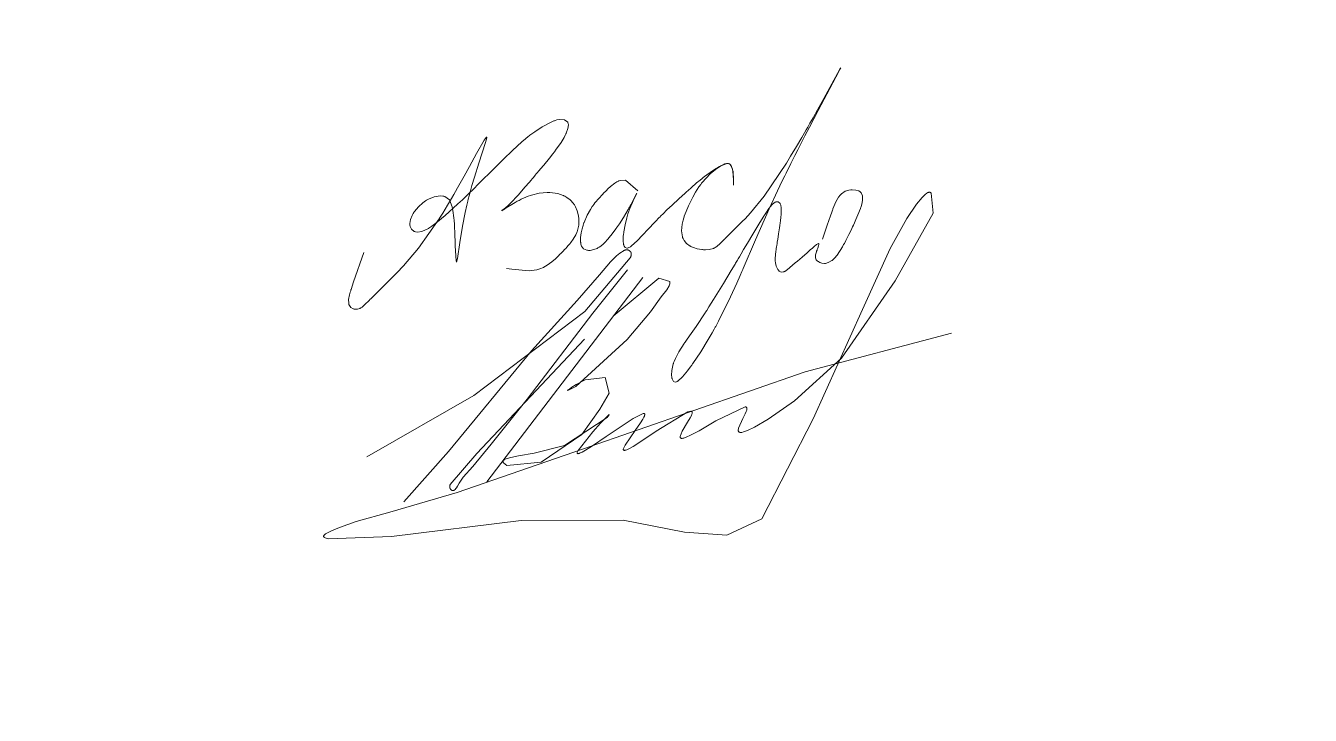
# Model space of a CAD drawing. Header units: millimetres. Extents: x 0 to 210, y 0 to 297.
# Drawn here: x 52.5 to 85.46, y 0 to 17.69 of the extents above; entities that cross this region are included whole.
import ezdxf

# ---------------------------------------------------------------- set-up
doc = ezdxf.new("R2010")
doc.units = ezdxf.units.MM
doc.linetypes.add('K5LT32789', pattern=[0])
doc.linetypes.add('K5LT32790', pattern=[0])
doc.layers.add('Системный слой', color=7, linetype='Continuous')

# ---------------------------------------------------------------- blocks, each defined once
blk = doc.blocks.new('U6')
at = {"layer": 'Системный слой', "color": 5, "linetype": 'K5LT32789', "lineweight": 18, "true_color": 0x0000ff}
for p, q in [((65.757, 15.098), (66.002, 15.228)), ((66.002, 15.228), (66.054, 15.249)), ((66.054, 15.249), (66.066, 15.253)), ((66.066, 15.253), (66.089, 15.26)), ((66.089, 15.26), (66.132, 15.272)), ((66.132, 15.272), (66.209, 15.285)), ((66.209, 15.285), (66.328, 15.273)), ((66.328, 15.273), (66.408, 15.214)), ((66.408, 15.214), (66.41, 15.21)), ((66.41, 15.21), (66.415, 15.202)), ((66.415, 15.202), (66.421, 15.184)), ((66.421, 15.184), (66.428, 15.144)), ((65.377, 14.828), (65.44, 14.878)), ((65.44, 14.878), (65.567, 14.971)), ((65.567, 14.971), (65.757, 15.098)), ((66.347, 14.885), (66.316, 14.825)), ((66.36, 14.913), (66.347, 14.885)), ((66.366, 14.927), (66.36, 14.913)), ((66.37, 14.934), (66.366, 14.927)), ((66.415, 15.054), (66.37, 14.934)), ((66.428, 15.144), (66.415, 15.054)), ((64.072, 14.412), (64.266, 14.751)), ((64.302, 14.69), (64.129, 14.163)), ((64.266, 14.751), (64.314, 14.82)), ((64.334, 14.817), (64.302, 14.69)), ((64.314, 14.82), (64.32, 14.827)), ((64.32, 14.827), (64.329, 14.833)), ((64.329, 14.833), (64.334, 14.817)), ((64.991, 14.491), (65.232, 14.708)), ((65.232, 14.708), (65.329, 14.79)), ((65.329, 14.79), (65.345, 14.803)), ((65.345, 14.803), (65.377, 14.828)), ((66.24, 14.697), (66.097, 14.494)), ((66.316, 14.825), (66.24, 14.697)), ((63.89, 14.082), (64.072, 14.412)), ((64.641, 14.149), (64.761, 14.269)), ((64.761, 14.269), (64.991, 14.491)), ((65.941, 14.295), (65.793, 14.115)), ((66.029, 14.406), (65.941, 14.295)), ((66.069, 14.457), (66.029, 14.406)), ((66.088, 14.482), (66.069, 14.457)), ((66.097, 14.494), (66.088, 14.482)), ((63.751, 13.832), (63.89, 14.082)), ((64.129, 14.163), (64.015, 13.802)), ((64.265, 13.775), (64.374, 13.883)), ((64.374, 13.883), (64.53, 14.039)), ((64.53, 14.039), (64.546, 14.055)), ((64.546, 14.055), (64.578, 14.087)), ((64.578, 14.087), (64.641, 14.149)), ((65.573, 13.853), (65.529, 13.8)), ((65.603, 13.889), (65.573, 13.853)), ((65.624, 13.913), (65.603, 13.889)), ((65.639, 13.931), (65.624, 13.913)), ((65.653, 13.948), (65.639, 13.931)), ((65.674, 13.973), (65.653, 13.948)), ((65.714, 14.021), (65.674, 13.973)), ((65.793, 14.115), (65.714, 14.021)), ((63.53, 13.439), (63.582, 13.53)), ((63.582, 13.53), (63.652, 13.654)), ((63.652, 13.654), (63.751, 13.832)), ((63.952, 13.594), (63.912, 13.453)), ((64.015, 13.802), (63.952, 13.594)), ((63.979, 13.492), (64.038, 13.549)), ((64.038, 13.549), (64.072, 13.583)), ((64.072, 13.583), (64.103, 13.613)), ((64.103, 13.613), (64.14, 13.65)), ((64.14, 13.65), (64.191, 13.701)), ((64.191, 13.701), (64.265, 13.775)), ((65.319, 13.553), (65.134, 13.341)), ((65.417, 13.668), (65.319, 13.553)), ((65.467, 13.728), (65.417, 13.668)), ((65.493, 13.758), (65.467, 13.728)), ((65.506, 13.773), (65.493, 13.758)), ((65.529, 13.8), (65.506, 13.773)), ((62.755, 13.194), (62.691, 13.149)), ((62.789, 13.215), (62.755, 13.194)), ((62.806, 13.225), (62.789, 13.215)), ((62.815, 13.23), (62.806, 13.225)), ((62.838, 13.241), (62.815, 13.23)), ((62.985, 13.299), (62.838, 13.241)), ((63.132, 13.323), (62.985, 13.299)), ((63.2, 13.32), (63.132, 13.323)), ((63.233, 13.314), (63.2, 13.32)), ((63.248, 13.31), (63.233, 13.314)), ((63.255, 13.308), (63.248, 13.31)), ((63.374, 13.221), (63.255, 13.308)), ((63.326, 13.088), (63.427, 13.261)), ((63.445, 13.043), (63.374, 13.221)), ((63.427, 13.261), (63.485, 13.36)), ((63.485, 13.36), (63.53, 13.439)), ((63.638, 13.162), (63.714, 13.234)), ((63.714, 13.234), (63.869, 13.384)), ((63.843, 13.189), (63.82, 13.09)), ((63.856, 13.239), (63.843, 13.189)), ((63.877, 13.322), (63.856, 13.239)), ((63.869, 13.384), (63.979, 13.492)), ((63.912, 13.453), (63.877, 13.322)), ((65.134, 13.341), (64.944, 13.142)), ((65.058, 13.155), (65.114, 13.186)), ((65.114, 13.186), (65.16, 13.21)), ((65.16, 13.21), (65.212, 13.237)), ((65.212, 13.237), (65.275, 13.267)), ((65.275, 13.267), (65.289, 13.273)), ((65.289, 13.273), (65.317, 13.285)), ((65.317, 13.285), (65.371, 13.307)), ((65.371, 13.307), (65.477, 13.343)), ((65.477, 13.343), (65.675, 13.391)), ((65.675, 13.391), (65.878, 13.411)), ((65.878, 13.411), (65.888, 13.411)), ((65.888, 13.411), (65.908, 13.411)), ((65.908, 13.411), (65.948, 13.41)), ((65.948, 13.41), (66.022, 13.405)), ((66.022, 13.405), (66.157, 13.382)), ((66.157, 13.382), (66.29, 13.336)), ((66.29, 13.336), (66.297, 13.333)), ((66.297, 13.333), (66.311, 13.327)), ((66.311, 13.327), (66.337, 13.314)), ((66.337, 13.314), (66.386, 13.286)), ((66.386, 13.286), (66.475, 13.221)), ((66.475, 13.221), (66.557, 13.131)), ((62.444, 12.875), (62.415, 12.822)), ((62.462, 12.902), (62.444, 12.875)), ((62.471, 12.915), (62.462, 12.902)), ((62.476, 12.922), (62.471, 12.915)), ((62.578, 13.047), (62.476, 12.922)), ((62.691, 13.149), (62.578, 13.047)), ((63.139, 12.782), (63.201, 12.882)), ((63.201, 12.882), (63.326, 13.088)), ((63.261, 12.818), (63.582, 13.109)), ((63.471, 12.902), (63.445, 13.043)), ((63.482, 12.817), (63.471, 12.902)), ((63.582, 13.109), (63.601, 13.127)), ((63.601, 13.127), (63.638, 13.162)), ((63.776, 12.895), (63.709, 12.548)), ((63.82, 13.09), (63.776, 12.895)), ((64.812, 13.021), (64.721, 12.946)), ((64.721, 12.946), (64.722, 12.945)), ((64.722, 12.945), (64.726, 12.948)), ((64.726, 12.948), (64.736, 12.954)), ((64.736, 12.954), (64.761, 12.971)), ((64.761, 12.971), (64.828, 13.015)), ((64.879, 13.08), (64.812, 13.021)), ((64.828, 13.015), (64.971, 13.104)), ((64.916, 13.115), (64.879, 13.08)), ((64.935, 13.133), (64.916, 13.115)), ((64.944, 13.142), (64.935, 13.133)), ((64.971, 13.104), (65.058, 13.155)), ((66.557, 13.131), (66.561, 13.126)), ((66.561, 13.126), (66.569, 13.115)), ((66.569, 13.115), (66.584, 13.092)), ((66.584, 13.092), (66.61, 13.044)), ((66.61, 13.044), (66.652, 12.941)), ((66.652, 12.941), (66.683, 12.812)), ((62.374, 12.721), (62.357, 12.615)), ((62.357, 12.615), (62.357, 12.61)), ((62.357, 12.61), (62.358, 12.599)), ((62.358, 12.599), (62.36, 12.578)), ((62.36, 12.578), (62.368, 12.538)), ((62.368, 12.538), (62.404, 12.47)), ((62.415, 12.822), (62.374, 12.721)), ((62.578, 11.98), (63.109, 12.733)), ((62.871, 12.513), (62.919, 12.545)), ((62.919, 12.545), (63.023, 12.621)), ((63.023, 12.621), (63.261, 12.818)), ((63.109, 12.733), (63.139, 12.782)), ((63.487, 12.77), (63.482, 12.817)), ((63.489, 12.746), (63.487, 12.77)), ((63.492, 12.711), (63.489, 12.746)), ((63.501, 12.579), (63.492, 12.711)), ((63.506, 12.485), (63.501, 12.579)), ((63.709, 12.548), (63.64, 12.13)), ((66.691, 12.577), (66.661, 12.438)), ((66.683, 12.812), (66.684, 12.805)), ((66.684, 12.805), (66.687, 12.79)), ((66.687, 12.79), (66.69, 12.761)), ((66.69, 12.761), (66.695, 12.7)), ((66.695, 12.7), (66.691, 12.577)), ((62.404, 12.47), (62.472, 12.415)), ((62.472, 12.415), (62.476, 12.413)), ((62.476, 12.413), (62.486, 12.409)), ((62.486, 12.409), (62.506, 12.402)), ((62.506, 12.402), (62.55, 12.394)), ((62.55, 12.394), (62.662, 12.409)), ((62.662, 12.409), (62.837, 12.492)), ((62.837, 12.492), (62.849, 12.498)), ((62.849, 12.498), (62.871, 12.513)), ((63.509, 12.42), (63.506, 12.485)), ((63.511, 12.376), (63.509, 12.42)), ((63.513, 12.344), (63.511, 12.376)), ((63.514, 12.317), (63.513, 12.344)), ((63.516, 12.275), (63.514, 12.317)), ((63.519, 12.195), (63.516, 12.275)), ((66.547, 12.212), (66.488, 12.13)), ((66.614, 12.326), (66.547, 12.212)), ((66.642, 12.385), (66.614, 12.326)), ((66.654, 12.415), (66.642, 12.385)), ((66.659, 12.43), (66.654, 12.415)), ((66.661, 12.438), (66.659, 12.43)), ((61.179, 11.869), (60.911, 11.116)), ((62.191, 11.529), (62.578, 11.98)), ((63.524, 12.042), (63.519, 12.195)), ((63.535, 11.784), (63.524, 12.042)), ((63.64, 12.13), (63.58, 11.721)), ((66.293, 11.909), (66.238, 11.853)), ((66.33, 11.948), (66.293, 11.909)), ((66.359, 11.979), (66.33, 11.948)), ((66.387, 12.009), (66.359, 11.979)), ((66.424, 12.052), (66.387, 12.009)), ((66.444, 12.076), (66.424, 12.052)), ((66.454, 12.088), (66.444, 12.076)), ((66.459, 12.094), (66.454, 12.088)), ((66.488, 12.13), (66.459, 12.094)), ((63.545, 11.66), (63.535, 11.784)), ((63.551, 11.63), (63.545, 11.66)), ((63.555, 11.625), (63.551, 11.63)), ((63.557, 11.625), (63.555, 11.625)), ((63.58, 11.721), (63.557, 11.625)), ((65.883, 11.544), (65.794, 11.492)), ((66.003, 11.632), (65.883, 11.544)), ((66.091, 11.709), (66.003, 11.632)), ((66.147, 11.763), (66.091, 11.709)), ((66.174, 11.79), (66.147, 11.763)), ((66.187, 11.802), (66.174, 11.79)), ((66.193, 11.809), (66.187, 11.802)), ((66.238, 11.853), (66.193, 11.809)), ((61.611, 10.94), (61.892, 11.221)), ((61.892, 11.221), (61.91, 11.239)), ((61.91, 11.239), (61.946, 11.275)), ((61.946, 11.275), (62.023, 11.353)), ((62.023, 11.353), (62.191, 11.529)), ((64.971, 11.443), (64.839, 11.465)), ((65.423, 11.406), (64.971, 11.443)), ((65.618, 11.428), (65.423, 11.406)), ((65.718, 11.458), (65.618, 11.428)), ((65.762, 11.477), (65.718, 11.458)), ((65.783, 11.487), (65.762, 11.477)), ((65.794, 11.492), (65.783, 11.487)), ((60.839, 10.893), (60.828, 10.854)), ((60.845, 10.914), (60.839, 10.893)), ((60.848, 10.924), (60.845, 10.914)), ((60.911, 11.116), (60.848, 10.924)), ((61.434, 10.763), (61.611, 10.94)), ((60.809, 10.783), (60.787, 10.668)), ((60.787, 10.668), (60.789, 10.57)), ((60.789, 10.57), (60.79, 10.565)), ((60.79, 10.565), (60.792, 10.557)), ((60.792, 10.557), (60.796, 10.54)), ((60.828, 10.854), (60.809, 10.783)), ((61.206, 10.536), (61.313, 10.642)), ((61.313, 10.642), (61.32, 10.649)), ((61.32, 10.649), (61.334, 10.664)), ((61.334, 10.664), (61.365, 10.694)), ((61.365, 10.694), (61.434, 10.763)), ((60.796, 10.54), (60.809, 10.51)), ((60.809, 10.51), (60.846, 10.464)), ((60.846, 10.464), (60.902, 10.429)), ((60.902, 10.429), (60.905, 10.428)), ((60.905, 10.428), (60.911, 10.426)), ((60.911, 10.426), (60.925, 10.421)), ((60.925, 10.421), (60.953, 10.416)), ((60.953, 10.416), (61.011, 10.416)), ((61.011, 10.416), (61.078, 10.438)), ((61.078, 10.438), (61.082, 10.44)), ((61.082, 10.44), (61.09, 10.444)), ((61.09, 10.444), (61.104, 10.453)), ((61.104, 10.453), (61.135, 10.474)), ((61.135, 10.474), (61.206, 10.536))]:
    blk.add_line(p, q, dxfattribs=at)
blk = doc.blocks.new('U7')
at = {"layer": 'Системный слой', "color": 5, "linetype": 'K5LT32789', "lineweight": 18, "true_color": 0x0000ff}
for p, q in [((73.189, 16.2), (73.385, 16.559)), ((73.362, 16.516), (73.208, 16.227)), ((73.403, 16.592), (73.362, 16.516)), ((73.385, 16.559), (73.415, 16.613)), ((73.413, 16.61), (73.403, 16.592)), ((73.415, 16.613), (73.413, 16.61)), ((73.208, 16.227), (72.833, 15.516)), ((72.982, 15.824), (73.189, 16.2)), ((72.82, 15.535), (72.982, 15.824)), ((72.833, 15.516), (72.609, 15.087)), ((72.704, 15.33), (72.82, 15.535)), ((72.568, 15.091), (72.624, 15.189)), ((72.624, 15.189), (72.704, 15.33)), ((72.414, 14.823), (72.483, 14.944)), ((72.493, 14.862), (72.433, 14.746)), ((72.483, 14.944), (72.526, 15.018)), ((72.609, 15.087), (72.493, 14.862)), ((72.526, 15.018), (72.568, 15.091)), ((72.129, 14.343), (72.279, 14.594)), ((72.311, 14.506), (72.238, 14.363)), ((72.279, 14.594), (72.414, 14.823)), ((72.361, 14.605), (72.311, 14.506)), ((72.397, 14.676), (72.361, 14.605)), ((72.433, 14.746), (72.397, 14.676)), ((72.02, 14.165), (72.055, 14.223)), ((72.055, 14.223), (72.129, 14.343)), ((72.238, 14.363), (72.132, 14.153)), ((70.064, 13.894), (69.855, 13.664)), ((69.917, 13.819), (69.981, 13.865)), ((69.981, 13.865), (70.066, 13.925)), ((70.232, 14.026), (70.064, 13.894)), ((70.066, 13.925), (70.176, 13.998)), ((70.176, 13.998), (70.221, 14.027)), ((70.221, 14.027), (70.227, 14.031)), ((70.227, 14.031), (70.238, 14.038)), ((70.305, 14.073), (70.232, 14.026)), ((70.238, 14.038), (70.26, 14.052)), ((70.26, 14.052), (70.3, 14.077)), ((70.3, 14.077), (70.368, 14.116)), ((70.338, 14.092), (70.305, 14.073)), ((70.354, 14.1), (70.338, 14.092)), ((70.361, 14.104), (70.354, 14.1)), ((70.472, 14.15), (70.361, 14.104)), ((70.368, 14.116), (70.434, 14.144)), ((70.434, 14.144), (70.437, 14.146)), ((70.437, 14.146), (70.444, 14.148)), ((70.444, 14.148), (70.457, 14.151)), ((70.457, 14.151), (70.482, 14.155)), ((70.533, 14.153), (70.472, 14.15)), ((70.482, 14.155), (70.53, 14.153)), ((70.53, 14.153), (70.575, 14.127)), ((70.556, 14.144), (70.533, 14.153)), ((70.566, 14.137), (70.556, 14.144)), ((70.57, 14.133), (70.566, 14.137)), ((70.573, 14.131), (70.57, 14.133)), ((70.61, 14.078), (70.573, 14.131)), ((70.575, 14.127), (70.577, 14.125)), ((70.577, 14.125), (70.582, 14.12)), ((70.582, 14.12), (70.59, 14.11)), ((70.59, 14.11), (70.606, 14.087)), ((70.606, 14.087), (70.631, 14.028)), ((70.634, 14.006), (70.61, 14.078)), ((70.631, 14.028), (70.648, 13.96)), ((70.643, 13.961), (70.634, 14.006)), ((70.646, 13.936), (70.643, 13.961)), ((70.648, 13.923), (70.646, 13.936)), ((70.648, 13.96), (70.65, 13.951)), ((70.649, 13.916), (70.648, 13.923)), ((70.653, 13.88), (70.649, 13.916)), ((70.65, 13.951), (70.65, 13.946)), ((70.65, 13.946), (70.652, 13.937)), ((70.652, 13.937), (70.654, 13.919)), ((70.655, 13.854), (70.653, 13.88)), ((70.654, 13.919), (70.658, 13.883)), ((70.656, 13.835), (70.655, 13.854)), ((70.658, 13.883), (70.661, 13.808)), ((71.451, 13.321), (72.02, 14.165)), ((72.01, 13.907), (71.977, 13.839)), ((72.132, 14.153), (72.01, 13.907)), ((67.51, 13.567), (67.442, 13.503)), ((67.614, 13.65), (67.51, 13.567)), ((67.671, 13.684), (67.614, 13.65)), ((67.7, 13.698), (67.671, 13.684)), ((67.715, 13.705), (67.7, 13.698)), ((67.723, 13.708), (67.715, 13.705)), ((67.758, 13.72), (67.723, 13.708)), ((67.889, 13.73), (67.758, 13.72)), ((68.209, 13.454), (67.889, 13.73)), ((69.498, 13.464), (69.576, 13.534)), ((69.576, 13.534), (69.715, 13.656)), ((69.776, 13.554), (69.689, 13.416)), ((69.715, 13.656), (69.805, 13.731)), ((69.821, 13.618), (69.776, 13.554)), ((69.805, 13.731), (69.855, 13.771)), ((69.844, 13.649), (69.821, 13.618)), ((69.855, 13.664), (69.844, 13.649)), ((69.855, 13.771), (69.862, 13.776)), ((69.862, 13.776), (69.869, 13.783)), ((69.869, 13.783), (69.885, 13.795)), ((69.885, 13.795), (69.917, 13.819)), ((70.657, 13.82), (70.656, 13.835)), ((70.658, 13.805), (70.657, 13.82)), ((70.659, 13.782), (70.658, 13.805)), ((70.66, 13.742), (70.659, 13.782)), ((70.662, 13.671), (70.66, 13.742)), ((70.661, 13.808), (70.662, 13.758)), ((70.662, 13.758), (70.662, 13.728)), ((70.662, 13.728), (70.662, 13.724)), ((70.662, 13.724), (70.662, 13.72)), ((70.662, 13.72), (70.662, 13.717)), ((70.662, 13.717), (70.662, 13.712)), ((70.662, 13.712), (70.662, 13.704)), ((70.662, 13.704), (70.662, 13.693)), ((70.662, 13.693), (70.662, 13.677)), ((70.662, 13.677), (70.662, 13.655)), ((70.662, 13.63), (70.662, 13.671)), ((70.662, 13.655), (70.662, 13.626)), ((70.662, 13.615), (70.662, 13.63)), ((70.662, 13.626), (70.662, 13.599)), ((70.662, 13.609), (70.662, 13.615)), ((70.662, 13.606), (70.662, 13.609)), ((70.662, 13.599), (70.662, 13.606)), ((71.912, 13.707), (71.791, 13.454)), ((71.977, 13.839), (71.912, 13.707)), ((67.213, 13.269), (67.106, 13.143)), ((67.295, 13.355), (67.213, 13.269)), ((67.348, 13.409), (67.295, 13.355)), ((67.374, 13.435), (67.348, 13.409)), ((67.387, 13.448), (67.374, 13.435)), ((67.393, 13.455), (67.387, 13.448)), ((67.403, 13.464), (67.393, 13.455)), ((67.442, 13.503), (67.403, 13.464)), ((68.089, 13.199), (68.051, 13.112)), ((68.07, 13.18), (68.107, 13.25)), ((68.153, 13.336), (68.089, 13.199)), ((68.107, 13.25), (68.152, 13.337)), ((68.152, 13.337), (68.182, 13.396)), ((68.175, 13.381), (68.153, 13.336)), ((68.18, 13.393), (68.175, 13.381)), ((68.182, 13.396), (68.18, 13.393)), ((68.182, 13.396), (68.182, 13.396)), ((68.182, 13.396), (68.182, 13.396)), ((69.085, 13.085), (69.259, 13.246)), ((69.259, 13.246), (69.423, 13.396)), ((69.423, 13.396), (69.435, 13.406)), ((69.435, 13.406), (69.456, 13.426)), ((69.456, 13.426), (69.498, 13.464)), ((69.565, 13.188), (69.509, 13.071)), ((69.62, 13.293), (69.565, 13.188)), ((69.689, 13.416), (69.62, 13.293)), ((71.097, 12.887), (71.451, 13.321)), ((71.791, 13.454), (71.574, 12.989)), ((73.361, 13.291), (73.291, 13.169)), ((73.399, 13.341), (73.361, 13.291)), ((73.418, 13.362), (73.399, 13.341)), ((73.428, 13.372), (73.418, 13.362)), ((73.433, 13.377), (73.428, 13.372)), ((73.532, 13.444), (73.433, 13.377)), ((73.625, 13.474), (73.532, 13.444)), ((73.671, 13.481), (73.625, 13.474)), ((73.694, 13.483), (73.671, 13.481)), ((73.705, 13.483), (73.694, 13.483)), ((73.711, 13.483), (73.705, 13.483)), ((73.806, 13.475), (73.711, 13.483)), ((73.879, 13.45), (73.806, 13.475)), ((73.91, 13.431), (73.879, 13.45)), ((73.924, 13.419), (73.91, 13.431)), ((73.93, 13.413), (73.924, 13.419)), ((73.934, 13.41), (73.93, 13.413)), ((73.942, 13.401), (73.934, 13.41)), ((73.977, 13.328), (73.942, 13.401)), ((73.954, 13.11), (73.975, 13.202)), ((73.975, 13.202), (73.977, 13.328)), ((66.99, 12.979), (66.906, 12.83)), ((67.036, 13.048), (66.99, 12.979)), ((67.06, 13.082), (67.036, 13.048)), ((67.072, 13.098), (67.06, 13.082)), ((67.078, 13.106), (67.072, 13.098)), ((67.106, 13.143), (67.078, 13.106)), ((67.836, 12.767), (67.958, 12.973)), ((67.954, 12.86), (67.924, 12.764)), ((67.971, 12.91), (67.954, 12.86)), ((67.958, 12.973), (67.965, 12.985)), ((67.965, 12.985), (67.978, 13.009)), ((67.98, 12.935), (67.971, 12.91)), ((67.978, 13.009), (67.991, 13.032)), ((67.985, 12.948), (67.98, 12.935)), ((67.992, 12.967), (67.985, 12.948)), ((67.991, 13.032), (68, 13.049)), ((68.006, 13.002), (67.992, 12.967)), ((68, 13.049), (68.01, 13.067)), ((68.017, 13.031), (68.006, 13.002)), ((68.01, 13.067), (68.024, 13.092)), ((68.03, 13.062), (68.017, 13.031)), ((68.024, 13.092), (68.043, 13.128)), ((68.051, 13.112), (68.03, 13.062)), ((68.043, 13.128), (68.07, 13.18)), ((68.799, 12.81), (68.858, 12.868)), ((68.858, 12.868), (68.956, 12.963)), ((68.956, 12.963), (69.085, 13.085)), ((69.445, 12.923), (69.4, 12.804)), ((69.509, 13.071), (69.445, 12.923)), ((70.958, 12.739), (71.097, 12.887)), ((71.574, 12.989), (71.224, 12.199)), ((71.472, 12.854), (71.508, 12.909)), ((71.508, 12.909), (71.569, 12.997)), ((71.569, 12.997), (71.656, 13.106)), ((71.656, 13.106), (71.708, 13.15)), ((71.708, 13.15), (71.724, 13.159)), ((71.724, 13.159), (71.728, 13.161)), ((71.728, 13.161), (71.734, 13.163)), ((71.734, 13.163), (71.747, 13.168)), ((71.747, 13.168), (71.771, 13.174)), ((71.771, 13.174), (71.813, 13.169)), ((71.813, 13.169), (71.852, 13.137)), ((71.852, 13.137), (71.854, 13.134)), ((71.854, 13.134), (71.857, 13.129)), ((71.857, 13.129), (71.864, 13.117)), ((71.864, 13.117), (71.874, 13.09)), ((71.874, 13.09), (71.887, 13.016)), ((71.887, 12.879), (71.885, 12.848)), ((71.887, 13.016), (71.889, 12.901)), ((71.888, 12.894), (71.887, 12.879)), ((71.889, 12.901), (71.888, 12.894)), ((73.183, 12.911), (73.148, 12.812)), ((73.201, 12.957), (73.183, 12.911)), ((73.209, 12.979), (73.201, 12.957)), ((73.213, 12.99), (73.209, 12.979)), ((73.291, 13.169), (73.213, 12.99)), ((73.857, 12.839), (73.918, 12.997)), ((73.918, 12.997), (73.923, 13.011)), ((73.923, 13.011), (73.928, 13.027)), ((73.928, 13.027), (73.938, 13.056)), ((73.938, 13.056), (73.954, 13.11)), ((66.802, 12.568), (66.777, 12.479)), ((66.816, 12.612), (66.802, 12.568)), ((66.823, 12.633), (66.816, 12.612)), ((66.827, 12.644), (66.823, 12.633)), ((66.906, 12.83), (66.827, 12.644)), ((67.664, 12.507), (67.687, 12.54)), ((67.687, 12.54), (67.735, 12.61)), ((67.735, 12.61), (67.836, 12.767)), ((67.879, 12.584), (67.848, 12.405)), ((67.924, 12.764), (67.879, 12.584)), ((68.497, 12.498), (68.617, 12.624)), ((68.617, 12.624), (68.685, 12.695)), ((68.685, 12.695), (68.733, 12.743)), ((68.733, 12.743), (68.756, 12.767)), ((68.756, 12.767), (68.77, 12.781)), ((68.77, 12.781), (68.799, 12.81)), ((69.344, 12.597), (69.327, 12.425)), ((69.368, 12.701), (69.344, 12.597)), ((69.385, 12.759), (69.368, 12.701)), ((69.395, 12.789), (69.385, 12.759)), ((69.4, 12.804), (69.395, 12.789)), ((70.733, 12.513), (70.855, 12.634)), ((70.855, 12.634), (70.868, 12.648)), ((70.868, 12.648), (70.897, 12.677)), ((70.897, 12.677), (70.958, 12.739)), ((71.157, 12.339), (71.339, 12.642)), ((71.339, 12.642), (71.443, 12.808)), ((71.443, 12.808), (71.453, 12.824)), ((71.453, 12.824), (71.472, 12.854)), ((71.85, 12.552), (71.846, 12.525)), ((71.852, 12.572), (71.85, 12.552)), ((71.855, 12.588), (71.852, 12.572)), ((71.857, 12.605), (71.855, 12.588)), ((71.861, 12.633), (71.857, 12.605)), ((71.868, 12.684), (71.861, 12.633)), ((71.879, 12.782), (71.868, 12.684)), ((71.885, 12.848), (71.879, 12.782)), ((73.066, 12.57), (72.949, 12.21)), ((73.148, 12.812), (73.066, 12.57)), ((73.7, 12.488), (73.72, 12.531)), ((73.72, 12.531), (73.741, 12.577)), ((73.741, 12.577), (73.769, 12.637)), ((73.769, 12.637), (73.806, 12.721)), ((73.806, 12.721), (73.857, 12.839)), ((66.756, 12.38), (66.74, 12.259)), ((66.74, 12.259), (66.74, 12.137)), ((66.777, 12.479), (66.756, 12.38)), ((67.418, 12.196), (67.436, 12.216)), ((67.436, 12.216), (67.473, 12.259)), ((67.473, 12.259), (67.551, 12.355)), ((67.551, 12.355), (67.647, 12.483)), ((67.647, 12.483), (67.653, 12.491)), ((67.653, 12.491), (67.664, 12.507)), ((67.835, 12.281), (67.833, 12.174)), ((67.841, 12.345), (67.835, 12.281)), ((67.845, 12.378), (67.841, 12.345)), ((67.847, 12.396), (67.845, 12.378)), ((67.848, 12.405), (67.847, 12.396)), ((68.178, 12.162), (68.216, 12.201)), ((68.216, 12.201), (68.301, 12.289)), ((68.301, 12.289), (68.497, 12.498)), ((69.327, 12.425), (69.351, 12.275)), ((69.351, 12.275), (69.353, 12.268)), ((69.353, 12.268), (69.358, 12.254)), ((69.358, 12.254), (69.369, 12.228)), ((69.369, 12.228), (69.394, 12.181)), ((70.406, 12.186), (70.423, 12.203)), ((70.423, 12.203), (70.429, 12.209)), ((70.429, 12.209), (70.441, 12.221)), ((70.441, 12.221), (70.465, 12.245)), ((70.465, 12.245), (70.51, 12.289)), ((70.51, 12.289), (70.586, 12.365)), ((70.586, 12.365), (70.733, 12.513)), ((71.224, 12.199), (70.909, 11.459)), ((71.019, 12.109), (71.157, 12.339)), ((71.8, 12.214), (71.787, 12.135)), ((71.819, 12.345), (71.8, 12.214)), ((71.829, 12.413), (71.819, 12.345)), ((71.834, 12.448), (71.829, 12.413)), ((71.837, 12.466), (71.834, 12.448)), ((71.838, 12.474), (71.837, 12.466)), ((71.84, 12.485), (71.838, 12.474)), ((71.846, 12.525), (71.84, 12.485)), ((73.545, 12.178), (73.624, 12.332)), ((73.624, 12.332), (73.673, 12.431)), ((73.673, 12.431), (73.7, 12.488)), ((66.74, 12.137), (66.741, 12.129)), ((66.741, 12.129), (66.743, 12.114)), ((66.743, 12.114), (66.748, 12.086)), ((66.748, 12.086), (66.764, 12.038)), ((66.764, 12.038), (66.815, 11.969)), ((66.815, 11.969), (66.9, 11.93)), ((66.9, 11.93), (66.905, 11.929)), ((66.905, 11.929), (66.916, 11.928)), ((66.916, 11.928), (66.938, 11.926)), ((66.938, 11.926), (66.983, 11.927)), ((66.983, 11.927), (67.077, 11.945)), ((67.077, 11.945), (67.161, 11.978)), ((67.161, 11.978), (67.18, 11.988)), ((67.18, 11.988), (67.185, 11.991)), ((67.185, 11.991), (67.196, 11.997)), ((67.196, 11.997), (67.216, 12.009)), ((67.216, 12.009), (67.255, 12.036)), ((67.255, 12.036), (67.326, 12.098)), ((67.326, 12.098), (67.391, 12.166)), ((67.391, 12.166), (67.405, 12.181)), ((67.405, 12.181), (67.409, 12.186)), ((67.409, 12.186), (67.418, 12.196)), ((67.833, 12.174), (67.843, 12.082)), ((67.843, 12.082), (67.843, 12.078)), ((67.843, 12.078), (67.845, 12.07)), ((67.845, 12.07), (67.849, 12.056)), ((67.849, 12.056), (67.859, 12.031)), ((67.859, 12.031), (67.884, 11.999)), ((67.884, 11.999), (67.923, 11.984)), ((67.923, 11.984), (67.925, 11.983)), ((67.925, 11.983), (67.93, 11.983)), ((67.93, 11.983), (67.94, 11.983)), ((67.94, 11.983), (67.964, 11.989)), ((67.964, 11.989), (68.016, 12.017)), ((68.016, 12.017), (68.142, 12.126)), ((68.142, 12.126), (68.152, 12.136)), ((68.152, 12.136), (68.161, 12.144)), ((68.161, 12.144), (68.178, 12.162)), ((69.394, 12.181), (69.459, 12.104)), ((69.459, 12.104), (69.551, 12.038)), ((69.551, 12.038), (69.556, 12.035)), ((69.556, 12.035), (69.567, 12.029)), ((69.567, 12.029), (69.589, 12.018)), ((69.589, 12.018), (69.635, 11.998)), ((69.635, 11.998), (69.732, 11.969)), ((69.732, 11.969), (69.846, 11.949)), ((69.846, 11.949), (69.853, 11.948)), ((69.853, 11.948), (69.865, 11.946)), ((69.865, 11.946), (69.891, 11.944)), ((69.891, 11.944), (69.942, 11.941)), ((69.942, 11.941), (70.042, 11.948)), ((70.042, 11.948), (70.149, 11.979)), ((70.149, 11.979), (70.155, 11.982)), ((70.155, 11.982), (70.166, 11.987)), ((70.166, 11.987), (70.188, 12)), ((70.188, 12), (70.233, 12.029)), ((70.233, 12.029), (70.32, 12.102)), ((70.32, 12.102), (70.406, 12.186)), ((70.858, 11.836), (70.923, 11.947)), ((70.923, 11.947), (71.019, 12.109)), ((71.747, 11.897), (71.737, 11.821)), ((71.755, 11.95), (71.747, 11.897)), ((71.761, 11.986), (71.755, 11.95)), ((71.766, 12.011), (71.761, 11.986)), ((71.769, 12.03), (71.766, 12.011)), ((71.772, 12.047), (71.769, 12.03)), ((71.775, 12.063), (71.772, 12.047)), ((71.776, 12.071), (71.775, 12.063)), ((71.779, 12.085), (71.776, 12.071)), ((71.787, 12.135), (71.779, 12.085)), ((72.544, 11.858), (72.573, 11.883)), ((72.573, 11.883), (72.581, 11.89)), ((72.581, 11.89), (72.597, 11.904)), ((72.597, 11.904), (72.616, 11.921)), ((72.616, 11.921), (72.642, 11.945)), ((72.642, 11.945), (72.679, 11.978)), ((72.679, 11.978), (72.73, 12.024)), ((72.73, 12.024), (72.793, 12.076)), ((72.791, 11.889), (72.784, 11.867)), ((72.796, 11.904), (72.791, 11.889)), ((72.793, 12.076), (72.847, 12.1)), ((72.8, 11.915), (72.796, 11.904)), ((72.803, 11.924), (72.8, 11.915)), ((72.806, 11.935), (72.803, 11.924)), ((72.813, 11.952), (72.806, 11.935)), ((72.824, 11.986), (72.813, 11.952)), ((72.844, 12.045), (72.824, 11.986)), ((72.851, 12.081), (72.844, 12.045)), ((72.847, 12.1), (72.848, 12.099)), ((72.848, 12.099), (72.849, 12.098)), ((72.849, 12.098), (72.851, 12.093)), ((72.851, 12.093), (72.851, 12.081)), ((73.323, 11.807), (73.458, 12.018)), ((73.458, 12.018), (73.481, 12.058)), ((73.481, 12.058), (73.489, 12.074)), ((73.489, 12.074), (73.507, 12.107)), ((73.507, 12.107), (73.545, 12.178)), ((70.602, 11.407), (70.703, 11.575)), ((70.703, 11.575), (70.716, 11.597)), ((70.716, 11.597), (70.733, 11.626)), ((70.733, 11.626), (70.749, 11.653)), ((70.749, 11.653), (70.764, 11.678)), ((70.764, 11.678), (70.784, 11.712)), ((70.784, 11.712), (70.814, 11.762)), ((70.814, 11.762), (70.858, 11.836)), ((71.737, 11.821), (71.73, 11.712)), ((71.73, 11.712), (71.73, 11.704)), ((71.73, 11.704), (71.73, 11.698)), ((71.73, 11.698), (71.731, 11.684)), ((71.731, 11.684), (71.732, 11.658)), ((71.732, 11.658), (71.738, 11.608)), ((71.738, 11.608), (71.759, 11.519)), ((72.09, 11.472), (72.197, 11.566)), ((72.197, 11.566), (72.203, 11.571)), ((72.203, 11.571), (72.216, 11.582)), ((72.216, 11.582), (72.244, 11.606)), ((72.244, 11.606), (72.302, 11.654)), ((72.302, 11.654), (72.422, 11.753)), ((72.422, 11.753), (72.493, 11.813)), ((72.493, 11.813), (72.544, 11.858)), ((72.766, 11.793), (72.764, 11.771)), ((72.764, 11.771), (72.765, 11.735)), ((72.765, 11.735), (72.787, 11.683)), ((72.768, 11.804), (72.766, 11.793)), ((72.769, 11.81), (72.768, 11.804)), ((72.775, 11.835), (72.769, 11.81)), ((72.784, 11.867), (72.775, 11.835)), ((72.787, 11.683), (72.819, 11.653)), ((72.819, 11.653), (72.833, 11.644)), ((72.833, 11.644), (72.836, 11.642)), ((72.836, 11.642), (72.842, 11.638)), ((72.842, 11.638), (72.854, 11.631)), ((72.854, 11.631), (72.879, 11.618)), ((72.879, 11.618), (72.932, 11.599)), ((72.932, 11.599), (72.995, 11.591)), ((72.995, 11.591), (72.999, 11.591)), ((72.999, 11.591), (73.006, 11.592)), ((73.006, 11.592), (73.021, 11.593)), ((73.021, 11.593), (73.05, 11.598)), ((73.05, 11.598), (73.112, 11.621)), ((73.112, 11.621), (73.186, 11.667)), ((73.186, 11.667), (73.191, 11.67)), ((73.191, 11.67), (73.199, 11.676)), ((73.199, 11.676), (73.217, 11.691)), ((73.217, 11.691), (73.255, 11.726)), ((73.255, 11.726), (73.323, 11.807)), ((70.405, 11.079), (70.602, 11.407)), ((70.833, 11.282), (70.748, 11.089)), ((70.876, 11.382), (70.833, 11.282)), ((70.898, 11.433), (70.876, 11.382)), ((70.909, 11.459), (70.898, 11.433)), ((71.759, 11.519), (71.797, 11.44)), ((71.797, 11.44), (71.8, 11.436)), ((71.8, 11.436), (71.805, 11.429)), ((71.805, 11.429), (71.815, 11.416)), ((71.815, 11.416), (71.837, 11.394)), ((71.837, 11.394), (71.887, 11.37)), ((71.887, 11.37), (71.953, 11.376)), ((71.953, 11.376), (71.957, 11.378)), ((71.957, 11.378), (71.965, 11.381)), ((71.965, 11.381), (71.981, 11.389)), ((71.981, 11.389), (72.014, 11.411)), ((72.014, 11.411), (72.09, 11.472)), ((70.151, 10.665), (70.405, 11.079)), ((70.748, 11.089), (70.584, 10.731)), ((70.032, 10.476), (70.151, 10.665)), ((70.584, 10.731), (70.277, 10.11)), ((69.701, 9.978), (69.933, 10.322)), ((69.933, 10.322), (69.947, 10.343)), ((69.947, 10.343), (69.975, 10.387)), ((69.975, 10.387), (70.032, 10.476)), ((69.531, 9.735), (69.701, 9.978)), ((70.167, 9.906), (70.116, 9.814)), ((70.193, 9.953), (70.167, 9.906)), ((70.206, 9.977), (70.193, 9.953)), ((70.277, 10.11), (70.206, 9.977)), ((69.404, 9.552), (69.421, 9.576)), ((69.421, 9.576), (69.456, 9.627)), ((69.456, 9.627), (69.531, 9.735)), ((70.015, 9.639), (69.823, 9.326)), ((70.116, 9.814), (70.015, 9.639)), ((69.173, 9.157), (69.262, 9.326)), ((69.262, 9.326), (69.396, 9.539)), ((69.396, 9.539), (69.404, 9.552)), ((69.823, 9.326), (69.621, 9.027)), ((69.08, 8.849), (69.116, 9.012)), ((69.116, 9.012), (69.119, 9.021)), ((69.119, 9.021), (69.125, 9.04)), ((69.125, 9.04), (69.139, 9.079)), ((69.139, 9.079), (69.173, 9.157)), ((69.552, 8.931), (69.479, 8.834)), ((69.591, 8.985), (69.552, 8.931)), ((69.611, 9.013), (69.591, 8.985)), ((69.621, 9.027), (69.611, 9.013)), ((69.075, 8.727), (69.08, 8.849)), ((69.079, 8.675), (69.075, 8.727)), ((69.083, 8.652), (69.079, 8.675)), ((69.085, 8.641), (69.083, 8.652)), ((69.086, 8.635), (69.085, 8.641)), ((69.119, 8.562), (69.086, 8.635)), ((69.234, 8.573), (69.229, 8.569)), ((69.35, 8.68), (69.234, 8.573)), ((69.479, 8.834), (69.35, 8.68)), ((69.167, 8.543), (69.119, 8.562)), ((69.2, 8.553), (69.167, 8.543)), ((69.219, 8.563), (69.2, 8.553)), ((69.229, 8.569), (69.219, 8.563))]:
    blk.add_line(p, q, dxfattribs=at)
blk = doc.blocks.new('U5')
at = {"layer": 'Системный слой'}
for name in ['U7', 'U6']:
    blk.add_blockref(name, (0, 0), dxfattribs=at)
blk = doc.blocks.new('U15')
at = {"layer": 'Системный слой', "color": 5, "linetype": 'K5LT32790', "lineweight": 18, "true_color": 0x0000ff}
for p, q in [((67.789, 11.885), (67.744, 11.853)), ((67.811, 11.9), (67.789, 11.885)), ((67.828, 11.91), (67.811, 11.9)), ((67.836, 11.915), (67.828, 11.91)), ((67.84, 11.917), (67.836, 11.915)), ((67.843, 11.918), (67.84, 11.917)), ((67.844, 11.919), (67.843, 11.918)), ((67.85, 11.922), (67.844, 11.919)), ((67.859, 11.926), (67.85, 11.922)), ((67.863, 11.928), (67.859, 11.926)), ((67.865, 11.929), (67.863, 11.928)), ((67.866, 11.929), (67.865, 11.929)), ((67.869, 11.93), (67.866, 11.929)), ((67.877, 11.933), (67.869, 11.93)), ((67.881, 11.935), (67.877, 11.933)), ((67.883, 11.935), (67.881, 11.935)), ((67.885, 11.936), (67.883, 11.935)), ((67.893, 11.938), (67.885, 11.936)), ((67.897, 11.939), (67.893, 11.938)), ((67.899, 11.939), (67.897, 11.939)), ((67.9, 11.94), (67.899, 11.939)), ((67.907, 11.941), (67.9, 11.94)), ((67.911, 11.941), (67.907, 11.941)), ((67.913, 11.941), (67.911, 11.941)), ((67.915, 11.942), (67.913, 11.941)), ((67.92, 11.942), (67.915, 11.942)), ((67.924, 11.942), (67.92, 11.942)), ((67.926, 11.942), (67.924, 11.942)), ((67.928, 11.942), (67.926, 11.942)), ((67.932, 11.942), (67.928, 11.942)), ((67.936, 11.941), (67.932, 11.942)), ((67.938, 11.941), (67.936, 11.941)), ((67.939, 11.941), (67.938, 11.941)), ((67.943, 11.94), (67.939, 11.941)), ((67.947, 11.94), (67.943, 11.94)), ((67.949, 11.939), (67.947, 11.94)), ((67.95, 11.939), (67.949, 11.939)), ((67.954, 11.938), (67.95, 11.939)), ((67.958, 11.936), (67.954, 11.938)), ((67.96, 11.936), (67.958, 11.936)), ((67.962, 11.935), (67.96, 11.936)), ((67.967, 11.933), (67.962, 11.935)), ((67.971, 11.931), (67.967, 11.933)), ((67.972, 11.931), (67.971, 11.931)), ((67.974, 11.93), (67.972, 11.931)), ((67.98, 11.927), (67.974, 11.93)), ((67.983, 11.925), (67.98, 11.927)), ((67.985, 11.924), (67.983, 11.925)), ((67.987, 11.923), (67.985, 11.924)), ((67.992, 11.919), (67.987, 11.923)), ((67.995, 11.916), (67.992, 11.919)), ((67.997, 11.915), (67.995, 11.916)), ((67.998, 11.914), (67.997, 11.915)), ((68.003, 11.91), (67.998, 11.914)), ((68.006, 11.907), (68.003, 11.91)), ((68.008, 11.906), (68.006, 11.907)), ((68.009, 11.904), (68.008, 11.906)), ((68.013, 11.901), (68.009, 11.904)), ((68.015, 11.898), (68.013, 11.901)), ((68.017, 11.896), (68.015, 11.898)), ((68.018, 11.895), (68.017, 11.896)), ((68.02, 11.892), (68.018, 11.895)), ((68.023, 11.889), (68.02, 11.892)), ((68.024, 11.887), (68.023, 11.889)), ((68.025, 11.885), (68.024, 11.887)), ((68.026, 11.883), (68.025, 11.885)), ((68.028, 11.88), (68.026, 11.883)), ((68.029, 11.878), (68.028, 11.88)), ((68.03, 11.877), (68.029, 11.878)), ((68.031, 11.875), (68.03, 11.877)), ((68.033, 11.871), (68.031, 11.875)), ((68.034, 11.869), (68.033, 11.871)), ((68.034, 11.868), (68.034, 11.869)), ((68.035, 11.865), (68.034, 11.868)), ((66.85, 10.355), (68.014, 11.736)), ((67.503, 11.633), (67.222, 11.3)), ((67.659, 11.785), (67.503, 11.633)), ((67.744, 11.853), (67.659, 11.785)), ((68.014, 11.736), (68.024, 11.758)), ((68.024, 11.758), (68.029, 11.769)), ((68.029, 11.771), (68.03, 11.773)), ((68.029, 11.769), (68.029, 11.771)), ((68.03, 11.773), (68.032, 11.778)), ((68.032, 11.778), (68.035, 11.788)), ((68.036, 11.861), (68.035, 11.865)), ((68.035, 11.788), (68.037, 11.797)), ((68.037, 11.859), (68.036, 11.861)), ((68.038, 11.858), (68.037, 11.859)), ((68.037, 11.798), (68.038, 11.801)), ((68.037, 11.797), (68.037, 11.798)), ((68.039, 11.853), (68.038, 11.858)), ((68.038, 11.801), (68.039, 11.805)), ((68.039, 11.849), (68.039, 11.853)), ((68.04, 11.847), (68.039, 11.849)), ((68.039, 11.805), (68.04, 11.814)), ((68.04, 11.846), (68.04, 11.847)), ((68.041, 11.84), (68.04, 11.846)), ((68.04, 11.816), (68.041, 11.818)), ((68.04, 11.814), (68.04, 11.816)), ((68.041, 11.836), (68.041, 11.84)), ((68.041, 11.834), (68.041, 11.836)), ((68.041, 11.832), (68.041, 11.834)), ((68.041, 11.825), (68.041, 11.832)), ((68.041, 11.82), (68.041, 11.825)), ((68.041, 11.818), (68.041, 11.82)), ((67.222, 11.3), (66.652, 10.641)), ((66.652, 10.641), (65.483, 9.347)), ((63.999, 8.206), (66.85, 10.355)), ((65.483, 9.347), (63.351, 6.763)), ((61.25, 6.63), (63.999, 8.206)), ((63.351, 6.763), (62.206, 5.477))]:
    blk.add_line(p, q, dxfattribs=at)
blk = doc.blocks.new('U16')
at = {"layer": 'Системный слой', "color": 5, "linetype": 'K5LT32790', "lineweight": 18, "true_color": 0x0000ff}
for p, q in [((67.054, 10.314), (67.941, 11.425)), ((65.365, 8.112), (67.054, 10.314)), ((66.843, 9.651), (64.076, 6.718)), ((64.444, 6.954), (65.365, 8.112)), ((63.977, 6.381), (64.444, 6.954)), ((64.076, 6.718), (63.393, 5.922)), ((63.724, 6.11), (63.977, 6.381)), ((63.578, 5.875), (63.623, 5.956)), ((63.623, 5.956), (63.724, 6.11)), ((63.381, 5.878), (63.38, 5.877)), ((63.38, 5.877), (63.38, 5.873)), ((63.38, 5.873), (63.38, 5.867)), ((63.38, 5.867), (63.38, 5.866)), ((63.38, 5.866), (63.38, 5.864)), ((63.38, 5.864), (63.38, 5.863)), ((63.38, 5.863), (63.38, 5.86)), ((63.38, 5.86), (63.38, 5.854)), ((63.38, 5.854), (63.38, 5.852)), ((63.38, 5.852), (63.381, 5.851)), ((63.383, 5.89), (63.381, 5.883)), ((63.381, 5.883), (63.381, 5.879)), ((63.381, 5.879), (63.381, 5.878)), ((63.381, 5.851), (63.381, 5.848)), ((63.381, 5.848), (63.382, 5.843)), ((63.382, 5.843), (63.382, 5.842)), ((63.382, 5.842), (63.383, 5.84)), ((63.384, 5.894), (63.383, 5.89)), ((63.383, 5.84), (63.383, 5.837)), ((63.383, 5.837), (63.385, 5.833)), ((63.387, 5.906), (63.384, 5.897)), ((63.384, 5.897), (63.384, 5.895)), ((63.384, 5.895), (63.384, 5.894)), ((63.385, 5.833), (63.385, 5.832)), ((63.385, 5.832), (63.386, 5.83)), ((63.386, 5.83), (63.387, 5.828)), ((63.39, 5.915), (63.387, 5.906)), ((63.387, 5.828), (63.389, 5.824)), ((63.389, 5.824), (63.389, 5.823)), ((63.389, 5.823), (63.39, 5.821)), ((63.392, 5.919), (63.39, 5.915)), ((63.39, 5.821), (63.391, 5.819)), ((63.391, 5.819), (63.394, 5.814)), ((63.393, 5.921), (63.392, 5.919)), ((63.393, 5.922), (63.393, 5.921)), ((63.394, 5.814), (63.394, 5.813)), ((63.394, 5.813), (63.395, 5.812)), ((63.395, 5.812), (63.397, 5.809)), ((63.397, 5.809), (63.4, 5.804)), ((63.4, 5.804), (63.401, 5.803)), ((63.401, 5.803), (63.402, 5.802)), ((63.402, 5.802), (63.403, 5.8)), ((63.403, 5.8), (63.406, 5.796)), ((63.406, 5.796), (63.409, 5.794)), ((63.409, 5.794), (63.41, 5.793)), ((63.41, 5.793), (63.411, 5.792)), ((63.411, 5.792), (63.413, 5.789)), ((63.413, 5.789), (63.417, 5.785)), ((63.417, 5.785), (63.418, 5.784)), ((63.418, 5.784), (63.419, 5.783)), ((63.419, 5.783), (63.421, 5.782)), ((63.421, 5.782), (63.424, 5.779)), ((63.424, 5.779), (63.426, 5.778)), ((63.426, 5.778), (63.427, 5.777)), ((63.427, 5.777), (63.429, 5.776)), ((63.429, 5.776), (63.431, 5.774)), ((63.431, 5.774), (63.434, 5.773)), ((63.434, 5.773), (63.435, 5.772)), ((63.435, 5.772), (63.436, 5.771)), ((63.436, 5.771), (63.439, 5.77)), ((63.439, 5.77), (63.44, 5.769)), ((63.44, 5.769), (63.441, 5.769)), ((63.441, 5.769), (63.443, 5.768)), ((63.443, 5.768), (63.445, 5.767)), ((63.445, 5.767), (63.446, 5.767)), ((63.446, 5.767), (63.448, 5.766)), ((63.448, 5.766), (63.45, 5.766)), ((63.45, 5.766), (63.452, 5.765)), ((63.452, 5.765), (63.453, 5.765)), ((63.453, 5.765), (63.455, 5.765)), ((63.455, 5.765), (63.458, 5.764)), ((63.458, 5.764), (63.459, 5.764)), ((63.459, 5.764), (63.46, 5.764)), ((63.46, 5.764), (63.463, 5.764)), ((63.463, 5.764), (63.465, 5.764)), ((63.465, 5.764), (63.466, 5.764)), ((63.466, 5.764), (63.467, 5.764)), ((63.467, 5.764), (63.47, 5.764)), ((63.47, 5.764), (63.472, 5.765)), ((63.472, 5.765), (63.473, 5.765)), ((63.473, 5.765), (63.475, 5.765)), ((63.475, 5.765), (63.477, 5.766)), ((63.477, 5.766), (63.479, 5.767)), ((63.479, 5.767), (63.481, 5.767)), ((63.481, 5.767), (63.482, 5.767)), ((63.482, 5.767), (63.485, 5.768)), ((63.485, 5.768), (63.487, 5.77)), ((63.487, 5.77), (63.488, 5.77)), ((63.488, 5.77), (63.49, 5.771)), ((63.49, 5.771), (63.492, 5.772)), ((63.492, 5.772), (63.495, 5.774)), ((63.495, 5.774), (63.497, 5.775)), ((63.497, 5.775), (63.498, 5.775)), ((63.498, 5.775), (63.5, 5.777)), ((63.5, 5.777), (63.504, 5.78)), ((63.504, 5.78), (63.505, 5.781)), ((63.505, 5.781), (63.507, 5.782)), ((63.507, 5.782), (63.509, 5.784)), ((63.509, 5.784), (63.513, 5.788)), ((63.513, 5.788), (63.514, 5.789)), ((63.514, 5.789), (63.515, 5.79)), ((63.515, 5.79), (63.517, 5.791)), ((63.517, 5.791), (63.52, 5.794)), ((63.52, 5.794), (63.525, 5.8)), ((63.525, 5.8), (63.526, 5.801)), ((63.526, 5.801), (63.527, 5.802)), ((63.527, 5.802), (63.529, 5.804)), ((63.529, 5.804), (63.532, 5.808)), ((63.532, 5.808), (63.54, 5.817)), ((63.54, 5.817), (63.553, 5.836)), ((63.553, 5.836), (63.578, 5.875))]:
    blk.add_line(p, q, dxfattribs=at)
blk = doc.blocks.new('U17')
at = {"layer": 'Системный слой', "color": 5, "linetype": 'K5LT32790', "lineweight": 18, "true_color": 0x0000ff}
for p, q in [((75.5, 13.284), (75.361, 13.111)), ((75.579, 13.362), (75.5, 13.284)), ((75.623, 13.395), (75.579, 13.362)), ((75.648, 13.409), (75.623, 13.395)), ((75.661, 13.414), (75.648, 13.409)), ((75.667, 13.415), (75.661, 13.414)), ((75.674, 13.417), (75.667, 13.415)), ((75.681, 13.418), (75.674, 13.417)), ((75.688, 13.418), (75.681, 13.418)), ((75.695, 13.418), (75.688, 13.418)), ((75.702, 13.417), (75.695, 13.418)), ((75.709, 13.415), (75.702, 13.417)), ((75.715, 13.412), (75.709, 13.415)), ((75.721, 13.408), (75.715, 13.412)), ((75.727, 13.404), (75.721, 13.408)), ((75.732, 13.399), (75.727, 13.404)), ((75.736, 13.393), (75.732, 13.399)), ((75.784, 12.882), (75.736, 13.393)), ((74.808, 11.145), (75.784, 12.882)), ((75.361, 13.111), (75.11, 12.746)), ((75.11, 12.746), (74.681, 11.971)), ((74.681, 11.971), (73.976, 10.41)), ((67.575, 10.239), (68.746, 11.217)), ((68.746, 11.217), (69.027, 11.127)), ((68.948, 10.916), (68.803, 10.733)), ((69.011, 11.014), (68.948, 10.916)), ((69.029, 11.069), (69.011, 11.014)), ((69.027, 11.127), (69.028, 11.12)), ((69.028, 11.12), (69.03, 11.113)), ((69.031, 11.099), (69.029, 11.069)), ((69.03, 11.113), (69.031, 11.099)), ((73.438, 9.161), (74.808, 11.145)), ((68.803, 10.733), (68.532, 10.353)), ((68.532, 10.353), (67.933, 9.638)), ((73.976, 10.41), (72.71, 7.601)), ((67.933, 9.638), (66.619, 8.436)), ((72.501, 8.812), (76.26, 9.804)), ((72.228, 8.065), (73.438, 9.161)), ((66.628, 8.485), (66.858, 8.61)), ((66.791, 6.825), (72.501, 8.812)), ((66.858, 8.61), (67.367, 8.663)), ((67.367, 8.663), (67.476, 8.266)), ((66.407, 8.336), (66.412, 8.341)), ((66.409, 8.332), (66.407, 8.336)), ((66.415, 8.334), (66.409, 8.332)), ((66.412, 8.341), (66.417, 8.345)), ((66.619, 8.436), (66.415, 8.334)), ((66.417, 8.345), (66.424, 8.35)), ((66.424, 8.35), (66.437, 8.36)), ((66.437, 8.36), (66.464, 8.378)), ((66.464, 8.378), (66.518, 8.415)), ((66.518, 8.415), (66.628, 8.485)), ((67.476, 8.266), (67.233, 7.852)), ((70.206, 7.552), (70.963, 7.914)), ((70.963, 7.914), (70.97, 7.913)), ((70.97, 7.913), (70.977, 7.911)), ((71.555, 7.6), (72.228, 8.065)), ((66.325, 6.92), (67.418, 7.641)), ((67.233, 7.852), (66.769, 7.2)), ((67.357, 7.604), (67.253, 7.495)), ((67.41, 7.658), (67.357, 7.604)), ((67.391, 7.15), (68.086, 7.614)), ((67.437, 7.685), (67.41, 7.658)), ((67.418, 7.641), (67.47, 7.706)), ((67.451, 7.698), (67.437, 7.685)), ((67.458, 7.704), (67.451, 7.698)), ((67.463, 7.708), (67.458, 7.704)), ((67.469, 7.713), (67.463, 7.708)), ((67.474, 7.712), (67.469, 7.713)), ((67.47, 7.706), (67.474, 7.712)), ((68.086, 7.614), (68.348, 7.739)), ((68.336, 7.597), (68.273, 7.5)), ((68.363, 7.648), (68.336, 7.597)), ((68.348, 7.739), (68.355, 7.739)), ((68.355, 7.739), (68.362, 7.739)), ((68.362, 7.739), (68.369, 7.738)), ((68.375, 7.674), (68.363, 7.648)), ((68.369, 7.738), (68.376, 7.735)), ((68.38, 7.688), (68.375, 7.674)), ((68.376, 7.735), (68.381, 7.73)), ((68.382, 7.696), (68.38, 7.688)), ((68.381, 7.73), (68.384, 7.723)), ((68.384, 7.703), (68.382, 7.696)), ((68.384, 7.723), (68.385, 7.717)), ((68.385, 7.71), (68.384, 7.703)), ((68.385, 7.717), (68.385, 7.71)), ((68.682, 7.285), (69.493, 7.781)), ((69.553, 7.635), (69.486, 7.518)), ((69.493, 7.781), (69.564, 7.798)), ((69.583, 7.695), (69.553, 7.635)), ((69.564, 7.798), (69.571, 7.798)), ((69.571, 7.798), (69.578, 7.797)), ((69.578, 7.797), (69.585, 7.795)), ((69.595, 7.726), (69.583, 7.695)), ((69.585, 7.795), (69.591, 7.791)), ((69.591, 7.791), (69.596, 7.786)), ((69.6, 7.743), (69.595, 7.726)), ((69.596, 7.786), (69.6, 7.781)), ((69.6, 7.781), (69.602, 7.774)), ((69.602, 7.753), (69.6, 7.743)), ((69.602, 7.774), (69.603, 7.767)), ((69.603, 7.76), (69.602, 7.753)), ((69.603, 7.767), (69.603, 7.76)), ((70.905, 7.614), (70.792, 7.369)), ((70.965, 7.735), (70.905, 7.614)), ((70.991, 7.797), (70.965, 7.735)), ((70.977, 7.911), (70.984, 7.909)), ((70.984, 7.909), (70.99, 7.905)), ((70.99, 7.905), (70.995, 7.9)), ((71.001, 7.829), (70.991, 7.797)), ((70.995, 7.9), (70.999, 7.895)), ((70.999, 7.895), (71.002, 7.888)), ((71.005, 7.845), (71.001, 7.829)), ((71.002, 7.888), (71.005, 7.882)), ((71.005, 7.882), (71.006, 7.875)), ((71.006, 7.854), (71.005, 7.845)), ((71.006, 7.875), (71.006, 7.868)), ((71.006, 7.868), (71.006, 7.861)), ((71.006, 7.861), (71.006, 7.854)), ((71.204, 7.391), (71.555, 7.6)), ((72.71, 7.601), (71.39, 5.039)), ((67.051, 7.27), (66.676, 6.797)), ((67.253, 7.495), (67.051, 7.27)), ((68.141, 7.31), (67.879, 6.928)), ((68.273, 7.5), (68.141, 7.31)), ((68.286, 7.021), (68.682, 7.285)), ((69.349, 7.285), (69.294, 7.149)), ((69.486, 7.518), (69.349, 7.285)), ((69.563, 7.184), (69.78, 7.301)), ((69.78, 7.301), (70.206, 7.552)), ((70.792, 7.369), (70.784, 7.306)), ((70.784, 7.306), (70.785, 7.299)), ((70.785, 7.299), (70.787, 7.292)), ((70.787, 7.292), (70.789, 7.286)), ((70.789, 7.286), (70.793, 7.28)), ((70.793, 7.28), (70.797, 7.274)), ((70.797, 7.274), (70.803, 7.269)), ((70.803, 7.269), (70.808, 7.266)), ((70.808, 7.266), (70.815, 7.262)), ((70.815, 7.262), (70.821, 7.26)), ((70.821, 7.26), (70.828, 7.258)), ((70.828, 7.258), (70.835, 7.257)), ((70.835, 7.257), (70.848, 7.256)), ((70.848, 7.256), (70.873, 7.258)), ((70.873, 7.258), (70.923, 7.268)), ((70.923, 7.268), (71.02, 7.302)), ((71.02, 7.302), (71.204, 7.391)), ((66.769, 7.2), (65.73, 6.494)), ((67.045, 6.915), (67.391, 7.15)), ((67.879, 6.928), (67.835, 6.829)), ((68.084, 6.895), (68.286, 7.021)), ((69.294, 7.149), (69.294, 7.142)), ((69.294, 7.142), (69.295, 7.135)), ((69.295, 7.135), (69.297, 7.128)), ((69.297, 7.128), (69.3, 7.121)), ((69.3, 7.121), (69.304, 7.116)), ((69.304, 7.116), (69.309, 7.111)), ((69.309, 7.111), (69.316, 7.108)), ((69.316, 7.108), (69.322, 7.106)), ((69.322, 7.106), (69.329, 7.105)), ((69.329, 7.105), (69.336, 7.105)), ((69.336, 7.105), (69.346, 7.105)), ((69.346, 7.105), (69.361, 7.106)), ((69.361, 7.106), (69.392, 7.113)), ((69.392, 7.113), (69.45, 7.133)), ((69.45, 7.133), (69.563, 7.184)), ((63.573, 5.717), (66.791, 6.825)), ((64.853, 6.589), (64.951, 6.615)), ((64.951, 6.615), (65.148, 6.654)), ((65.148, 6.654), (65.545, 6.724)), ((65.545, 6.724), (66.325, 6.92)), ((66.649, 6.737), (66.648, 6.73)), ((66.648, 6.73), (66.649, 6.723)), ((66.65, 6.743), (66.649, 6.737)), ((66.649, 6.723), (66.652, 6.717)), ((66.676, 6.797), (66.65, 6.743)), ((66.652, 6.717), (66.658, 6.713)), ((66.658, 6.713), (66.665, 6.711)), ((66.665, 6.711), (66.672, 6.711)), ((66.672, 6.711), (66.679, 6.712)), ((66.679, 6.712), (66.686, 6.714)), ((66.686, 6.714), (66.693, 6.716)), ((66.693, 6.716), (66.706, 6.72)), ((66.706, 6.72), (66.73, 6.729)), ((66.73, 6.729), (66.777, 6.752)), ((66.777, 6.752), (66.868, 6.804)), ((66.868, 6.804), (67.045, 6.915)), ((67.835, 6.829), (67.835, 6.822)), ((67.835, 6.822), (67.835, 6.815)), ((67.835, 6.815), (67.837, 6.808)), ((67.837, 6.808), (67.841, 6.803)), ((67.841, 6.803), (67.847, 6.799)), ((67.847, 6.799), (67.854, 6.797)), ((67.854, 6.797), (67.861, 6.797)), ((67.861, 6.797), (67.868, 6.797)), ((67.868, 6.797), (67.875, 6.798)), ((67.875, 6.798), (67.883, 6.799)), ((67.883, 6.799), (67.897, 6.803)), ((67.897, 6.803), (67.925, 6.813)), ((67.925, 6.813), (67.979, 6.838)), ((67.979, 6.838), (68.084, 6.895)), ((64.747, 6.513), (64.748, 6.52)), ((64.747, 6.506), (64.747, 6.513)), ((64.749, 6.499), (64.747, 6.506)), ((64.748, 6.52), (64.75, 6.526)), ((64.751, 6.492), (64.749, 6.499)), ((64.75, 6.526), (64.754, 6.533)), ((64.754, 6.486), (64.751, 6.492)), ((64.754, 6.533), (64.758, 6.538)), ((64.758, 6.48), (64.754, 6.486)), ((64.758, 6.538), (64.763, 6.543)), ((64.843, 6.409), (64.758, 6.48)), ((64.763, 6.543), (64.768, 6.548)), ((64.768, 6.548), (64.774, 6.553)), ((64.774, 6.553), (64.784, 6.56)), ((64.784, 6.56), (64.806, 6.571)), ((64.806, 6.571), (64.853, 6.589)), ((65.73, 6.494), (64.843, 6.409)), ((61.845, 5.213), (63.573, 5.717)), ((60.555, 4.818), (60.978, 4.972)), ((60.978, 4.972), (61.845, 5.213)), ((65.214, 5.001), (61.891, 4.586)), ((67.834, 5.01), (65.214, 5.001)), ((69.406, 4.7), (67.834, 5.01)), ((71.39, 5.039), (70.488, 4.619)), ((60.151, 4.612), (60.155, 4.617)), ((60.155, 4.617), (60.159, 4.623)), ((60.159, 4.623), (60.164, 4.628)), ((60.164, 4.628), (60.175, 4.637)), ((60.175, 4.637), (60.197, 4.654)), ((60.197, 4.654), (60.246, 4.683)), ((60.246, 4.683), (60.347, 4.732)), ((60.347, 4.732), (60.555, 4.818)), ((70.488, 4.619), (69.406, 4.7)), ((60.144, 4.592), (60.145, 4.599)), ((60.145, 4.585), (60.144, 4.592)), ((60.145, 4.599), (60.147, 4.606)), ((60.148, 4.579), (60.145, 4.585)), ((60.147, 4.606), (60.151, 4.612)), ((60.152, 4.573), (60.148, 4.579)), ((60.157, 4.568), (60.152, 4.573)), ((60.162, 4.564), (60.157, 4.568)), ((60.262, 4.528), (60.162, 4.564)), ((61.891, 4.586), (60.262, 4.528))]:
    blk.add_line(p, q, dxfattribs=at)
blk = doc.blocks.new('U14')
at = {"layer": 'Системный слой', "color": 5, "linetype": 'K5LT32790', "lineweight": 18, "true_color": 0x0000ff}
blk.add_line((68.335, 11.234), (64.334, 5.989), dxfattribs=at)
at = {"layer": 'Системный слой'}
for name in ['U17', 'U15', 'U16']:
    blk.add_blockref(name, (0, 0), dxfattribs=at)

msp = doc.modelspace()

# ---------------------------------------------------------------- block references
at = {"layer": 'Системный слой'}
for name in ['U5', 'U14']:
    msp.add_blockref(name, (0, 0), dxfattribs=at)

doc.saveas('drawing.dxf')
